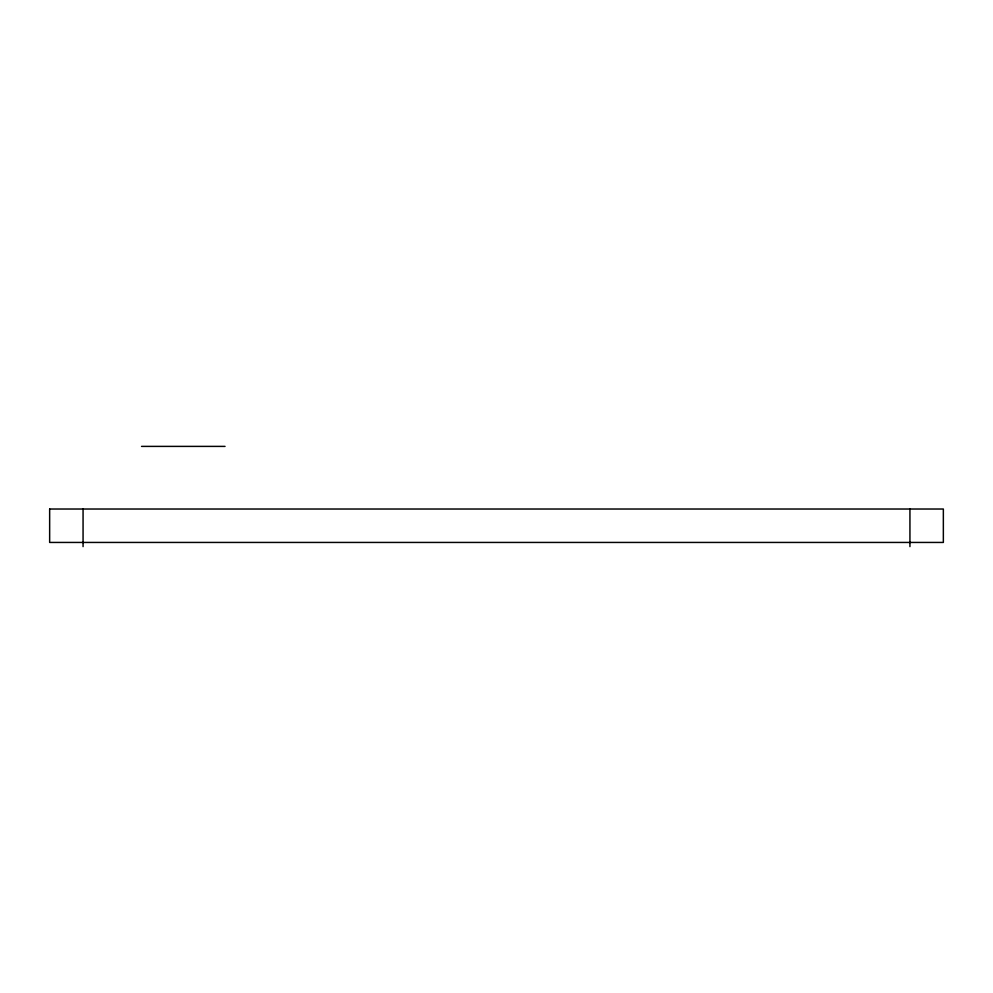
<?xml version="1.0" encoding="UTF-8"?>
<svg xmlns="http://www.w3.org/2000/svg" width="993" height="993" viewBox="0 0 993 993"><rect width="100%" height="100%" fill="white"/><g stroke="black" fill="none" stroke-linecap="round" stroke-linejoin="round"><path stroke-width="1.49" d="M141.54 446.391L225.039 446.391M909.936 509.024L909.936 546.609M83.064 509.024L83.064 546.609M49.65 509.024L49.65 542.439L943.35 542.439L943.35 509.024L49.65 509.024"/></g></svg>
